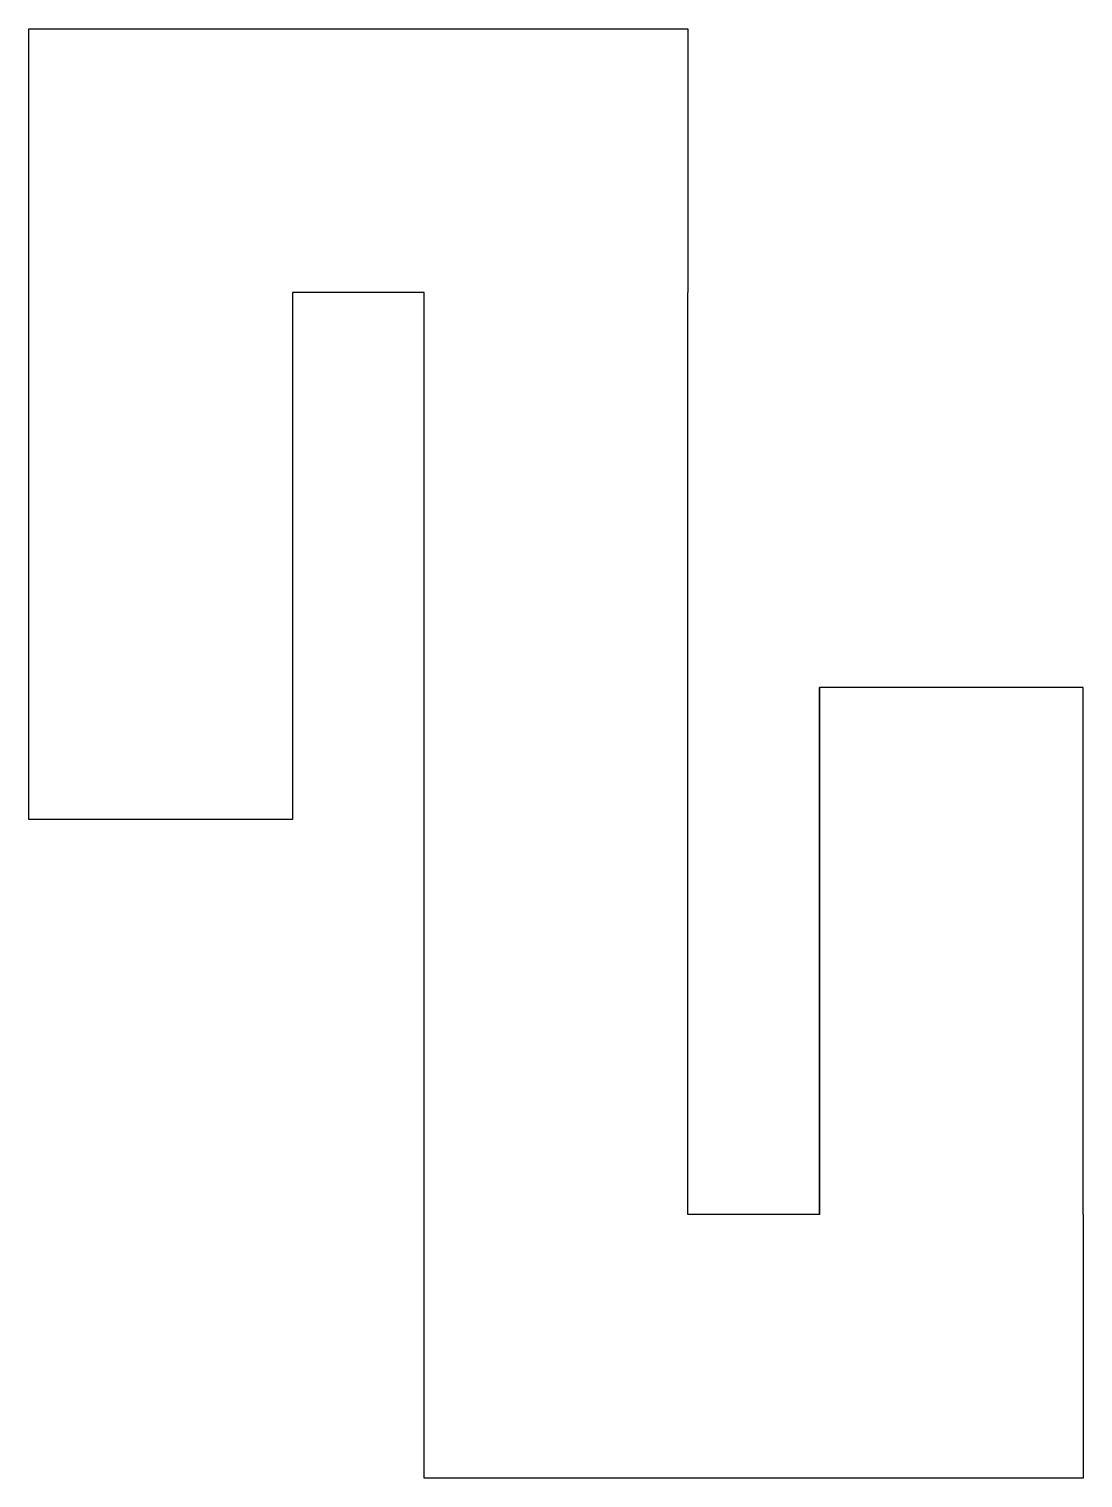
# Model space of a CAD drawing. Header units: inches. Extents: x -24 to 16, y 7.2 to 62.2.
import ezdxf

# ---------------------------------------------------------------- set-up
doc = ezdxf.new("R2010")
doc.units = ezdxf.units.IN
doc.header["$MEASUREMENT"] = 0

msp = doc.modelspace()

# ---------------------------------------------------------------- linework, layer by layer
for p, q in [((-23.958, 52.225), (-23.958, 62.225)), ((-23.958, 62.225), (-13.958, 62.225)), ((-13.958, 62.225), (-8.958, 62.225)), ((-8.958, 62.225), (1.042, 62.225)), ((1.042, 62.225), (1.042, 52.225)), ((-23.958, 32.225), (-23.958, 52.225)), ((-8.958, 52.225), (-13.958, 52.225)), ((-13.958, 52.225), (-13.958, 32.225)), ((-8.958, 17.225), (-8.958, 52.225)), ((1.042, 17.225), (1.042, 52.225)), ((16.042, 37.225), (6.042, 37.225)), ((6.042, 37.225), (6.042, 17.225)), ((6.042, 17.225), (6.042, 37.225)), ((16.042, 17.225), (16.042, 37.225)), ((-13.958, 32.225), (-23.958, 32.225)), ((-8.958, 7.225), (-8.958, 17.225)), ((6.042, 17.225), (1.042, 17.225)), ((16.042, 17.225), (16.042, 7.225)), ((6.042, 7.225), (-8.958, 7.225)), ((16.042, 7.225), (6.042, 7.225))]:
    msp.add_line(p, q)

doc.saveas('drawing.dxf')
